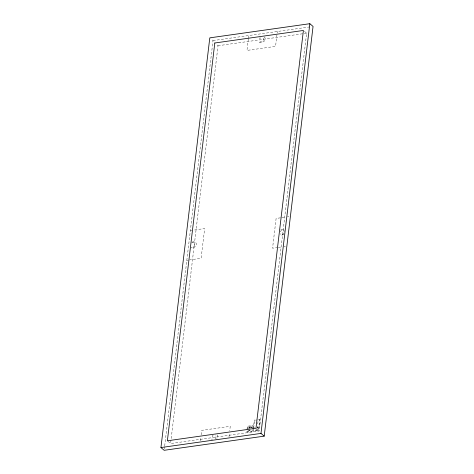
<?xml version="1.0" encoding="UTF-8"?>
<svg xmlns="http://www.w3.org/2000/svg" width="474" height="474" viewBox="0 0 474 474"><rect width="100%" height="100%" fill="white"/><g stroke="black" fill="none" stroke-linecap="round" stroke-linejoin="round"><path stroke-width="0.36" stroke-dasharray="2.37 1.78" d="M249.176 428.455C250.023 426.559 248.192 427.43 248.346 428.585M248.394 428.626L248.412 428.081M249.674 426.973L249.336 427.767L250.142 428.075L250.604 427.187L249.863 426.979M284.062 231.869C284.904 229.191 280.928 228.936 280.732 231.353L280.335 231.413L280.555 230.246M164.342 448.831L164.608 446.627M164.697 445.892L213.022 40.592L210.871 38.761M304.48 31.373L306.631 33.204L259.195 431.008L170.593 443.54L218.028 45.735L215.877 43.904M200.425 440.784L200.78 437.81M201.136 434.83L201.669 430.368L230.251 426.327L229.718 430.789M248.335 39.01L246.978 50.416L275.554 46.375L276.917 34.969M248.394 38.513L248.749 35.538M229.007 436.744L229.363 433.763M277.154 32.984L277.331 31.497M246.96 429.948L247.309 427.021A0.865 0.664 -49.6 0 1 248.151 426.138L252.369 425.539A0.865 0.664 -49.6 0 1 253.021 426.215L252.672 429.142M252.387 429.177L252.553 425.865L247.653 426.79L247.203 431.731L251.753 431.18L252.215 430.641M253.234 429.13L254.236 420.776A0.865 0.664 -49.6 0 1 255.077 419.893M253.608 428.395L253.59 430.89L258.443 429.942L259.669 419.946L259.379 419.591L257.85 419.792M253.691 427.696L254.579 420.545L257.151 419.887M249.348 427.495L249.573 427.038M259.977 37.612L259.752 38.773L261.014 37.316M212.542 435.416L212.316 436.578L213.134 435.559M257.459 423.952L258.052 421.848L257.785 420.942M283.796 232.989C283.576 234.517 280.555 235.774 280.3 233.723M215.273 439.048L216.073 436.317L215.403 434.942M254.366 427.915L254.734 427.53M257.092 428.004L257.619 427.459L257.21 427.038M256.037 429.201L256.458 428.757M257.133 428.052L257.708 427.447L257.264 426.985M255.99 429.586L256.73 428.81M257.341 428.17L258.081 427.394L257.506 426.801M191.905 242.801C195.774 240.223 195.193 248.595 191.455 247.369M249.822 429.746L248.85 430.493L249.555 430.765M248.838 430.451L250.319 430.67M251.232 427.275L250.645 427.738L251.368 427.115L251.137 427.453L251.67 427.767M248.939 430.232L248.329 430.167M284.015 234.429L281.864 235.175L280.252 235.145M191.923 242.178C193.955 241.047 197.249 242.41 196.171 245.058A2.803 2.151 -49.6 0 1 195.11 246.67L193.202 247.671L191.289 247.872M249.229 428.395L249.537 428.324M213.022 40.592L311.596 26.651M218.028 45.735L306.631 33.204M190.37 230.571L191.798 230.364M194.66 229.961L204.661 228.545L201.112 258.3L189.683 259.918M280.401 217.833L276.111 218.443L272.562 248.192L276.852 247.588M281.829 217.631L284.684 217.228M287.546 216.825L288.974 216.624M186.821 260.321L188.249 260.119M278.279 247.387L281.141 246.984M283.997 246.575L285.425 246.373M280.839 229.623L283.351 229.173L284.613 229.416M251.208 427.424L251.718 427.744M264.03 36.782L265.09 37.95L265.049 39.769A2.803 2.151 -49.6 0 1 263.988 41.38L262.075 42.382L260.161 42.577L259.26 42.393L259.319 41.137L259.716 41.084C260.978 44.236 265.037 39.526 263.177 37.446M257.044 429.177L259.195 431.008M167.909 441.258L170.593 443.54M257.453 426.855L257.986 427.406M217.068 434.877L217.655 435.754L217.613 437.579A2.803 2.151 -49.6 0 1 216.553 439.185M212.322 439.173L211.884 438.948L211.961 439.813M252.5 430.605A0.865 0.664 -49.6 0 1 251.658 431.488L247.44 432.087A0.865 0.664 -49.6 0 1 246.782 431.411M259.296 419.294A0.865 0.664 -49.6 0 1 259.948 419.97L258.786 429.717A0.865 0.664 -49.6 0 1 257.945 430.599L253.726 431.198A0.865 0.664 -49.6 0 1 253.069 430.522"/><path stroke-width="0.71" d="M160.941 447.557L209.798 37.849L309.83 23.7L313.059 26.443L264.202 436.151L164.17 450.3L160.941 447.557L260.978 433.408L264.202 436.151M260.978 433.408L309.83 23.7M214.805 42.992L167.369 440.796L255.972 428.265L303.407 30.46L214.805 42.992"/></g></svg>
